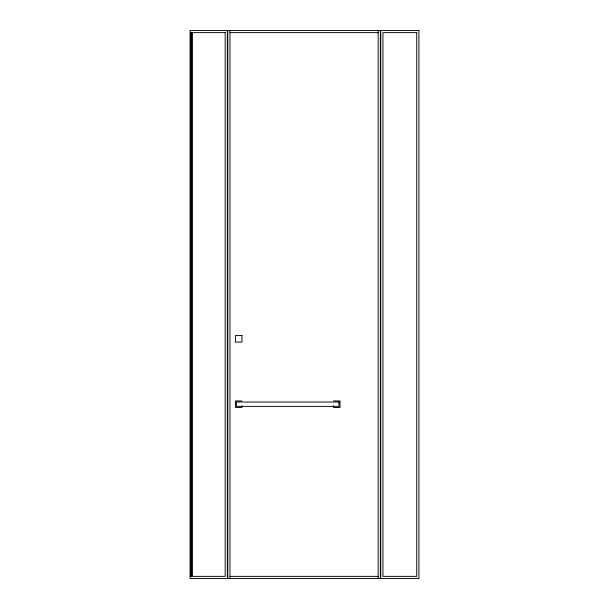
<?xml version="1.0" encoding="UTF-8"?>
<svg xmlns="http://www.w3.org/2000/svg" width="609" height="609" viewBox="0 0 609 609"><rect width="100%" height="100%" fill="white"/><g stroke="black" fill="none" stroke-linecap="round" stroke-linejoin="round"><path stroke-width="0.91" d="M229.966 32.627L378.159 32.627M241.956 400.935L235.417 400.935L235.417 407.474L241.956 407.474L241.956 405.602M333.488 400.935L340.02 400.935L340.02 407.474L333.488 407.474L333.488 405.602M229.966 576.373L378.159 576.373M378.159 30.45L378.159 578.55M229.966 30.45L229.966 578.55M227.355 30.45L190.084 30.45L190.084 578.55L227.355 578.55L227.355 30.45M380.343 30.45L227.789 30.45L227.789 578.55L380.343 578.55L380.343 30.45M418.916 30.45L380.777 30.45L380.777 578.55L418.916 578.55L418.916 30.45M191.721 32.627L190.632 32.627L190.632 576.373L191.721 576.373L191.721 32.627M225.17 32.627L192.261 32.627L192.261 576.373L225.17 576.373L225.17 32.627M416.739 32.627L382.954 32.627L382.954 576.373L416.739 576.373L416.739 32.627M241.956 335.559L235.417 335.559L235.417 342.091L241.956 342.091L241.956 335.559M338.931 402.024L236.505 402.024L236.505 406.386L338.931 406.386L338.931 402.024"/></g></svg>
